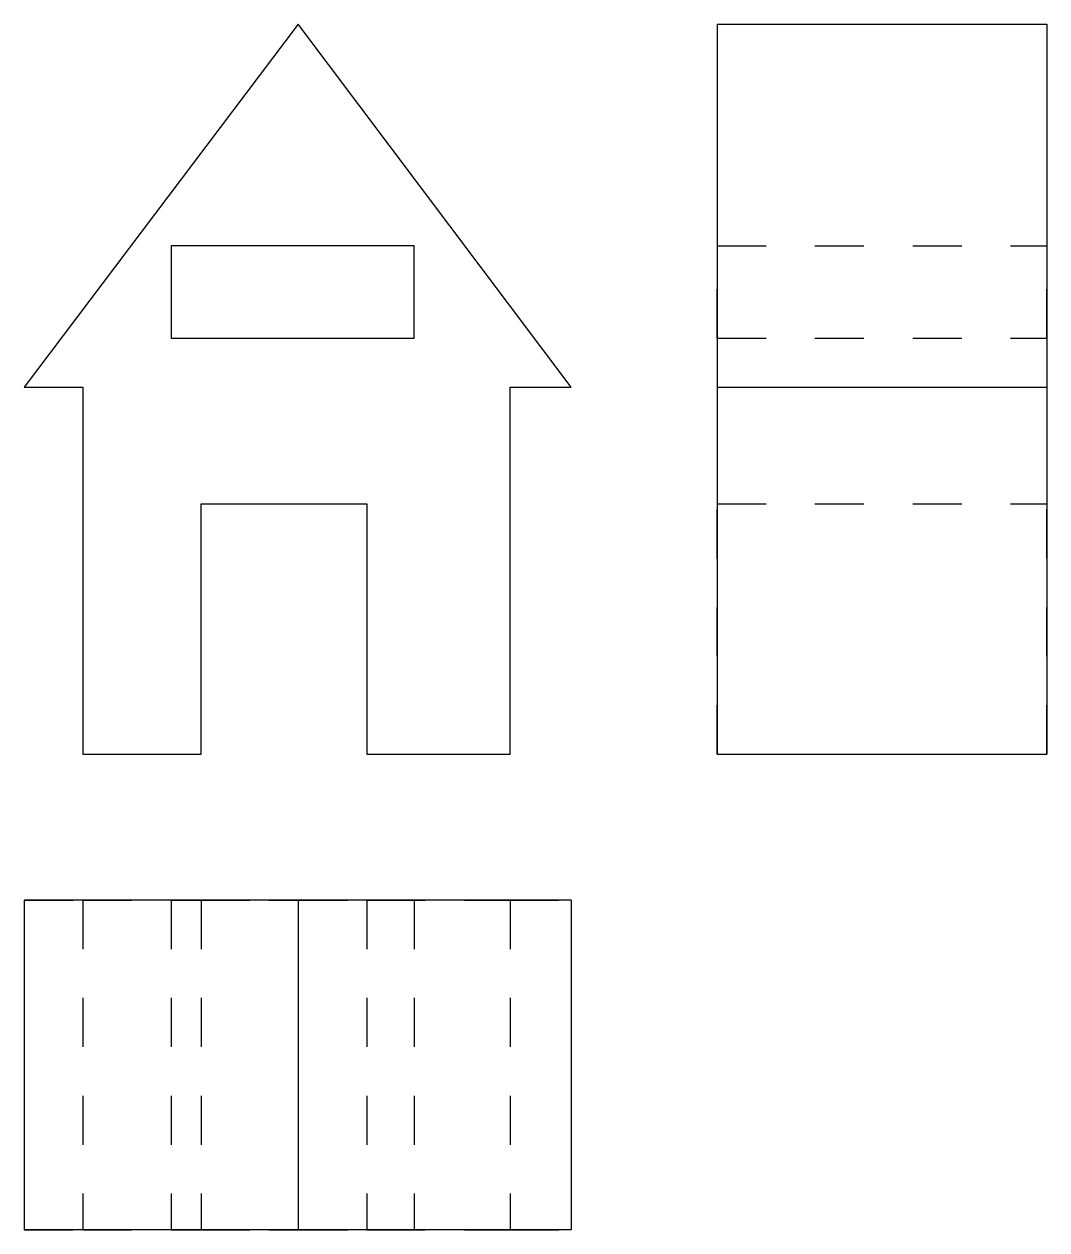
# Model space of a CAD drawing. Extents: x 0 to 2.09, y 0 to 2.46.
import ezdxf

# ---------------------------------------------------------------- set-up
doc = ezdxf.new("R2010")
doc.units = 0
doc.linetypes.add('HIDDEN', pattern=[0.074618, 0.04977, -0.024848])
for name, color, linetype in [('FRONT', 7, 'CONTINUOUS'), ('LEFT', 7, 'CONTINUOUS'), ('LEFT_HID', 7, 'HIDDEN'), ('TOP', 7, 'CONTINUOUS'), ('TOP_HID', 7, 'HIDDEN')]:
    doc.layers.add(name, color=color, linetype=linetype)

msp = doc.modelspace()

# ---------------------------------------------------------------- linework, layer by layer
at = {"layer": 'FRONT'}
for p, q in [((0.560272, 2.464929), (0, 1.722569)), ((1.117997, 1.722569), (0.560272, 2.464929)), ((0.797114, 2.011618), (0.300509, 2.011618)), ((0.300509, 2.011618), (0.300509, 1.823163)), ((0.797114, 1.823163), (0.797114, 2.011618)), ((0.300509, 1.823163), (0.797114, 1.823163)), ((0, 1.722569), (0.119694, 1.722569)), ((0.119694, 1.722569), (0.119694, 0.972569)), ((0.993209, 1.722569), (1.117997, 1.722569)), ((0.993209, 0.972569), (0.993209, 1.722569)), ((0.36163, 0.972569), (0.36163, 1.484454)), ((0.36163, 1.484454), (0.700339, 1.484454)), ((0.700339, 1.484454), (0.700339, 0.972569)), ((0.119694, 0.972569), (0.36163, 0.972569)), ((0.700339, 0.972569), (0.993209, 0.972569))]:
    msp.add_line(p, q, dxfattribs=at)
at = {"layer": 'LEFT'}
for p, q in [((1.416469, 2.464929), (2.090566, 2.464929)), ((1.416469, 2.464929), (1.416469, 1.722569)), ((2.090566, 2.464929), (2.090566, 1.722569)), ((1.416469, 1.722569), (2.090566, 1.722569)), ((1.416469, 1.722569), (1.416469, 0.972569)), ((2.090566, 1.722569), (2.090566, 0.972569)), ((1.416469, 0.972569), (2.090566, 0.972569))]:
    msp.add_line(p, q, dxfattribs=at)
at = {"layer": 'LEFT_HID', "linetype": 'HIDDEN'}
for p, q in [((1.416469, 1.823163), (1.416469, 2.011618)), ((1.416469, 2.011618), (1.416469, 1.823163)), ((1.416469, 2.011618), (2.090566, 2.011618)), ((1.416469, 2.011618), (2.090566, 2.011618)), ((2.090566, 1.823163), (2.090566, 2.011618)), ((2.090566, 2.011618), (2.090566, 1.823163)), ((1.416469, 1.823163), (2.090566, 1.823163)), ((1.416469, 1.823163), (2.090566, 1.823163)), ((1.416469, 0.972569), (1.416469, 1.484454)), ((1.416469, 1.484454), (1.416469, 0.972569)), ((1.416469, 1.484454), (2.090566, 1.484454)), ((1.416469, 1.484454), (2.090566, 1.484454)), ((2.090566, 0.972569), (2.090566, 1.484454)), ((2.090566, 1.484454), (2.090566, 0.972569))]:
    msp.add_line(p, q, dxfattribs=at)
at = {"layer": 'TOP'}
for p, q in [((0, 0.674097), (0, 0)), ((0.560272, 0.674097), (0, 0.674097)), ((0.560272, 0.674097), (0.560272, 0)), ((1.117997, 0.674097), (0.560272, 0.674097)), ((1.117997, 0.674097), (1.117997, 0)), ((0.560272, 0), (0, 0)), ((1.117997, 0), (0.560272, 0))]:
    msp.add_line(p, q, dxfattribs=at)
at = {"layer": 'TOP_HID', "linetype": 'HIDDEN'}
for p, q in [((0, 0.674097), (0.119694, 0.674097)), ((0.119694, 0.674097), (0.119694, 0)), ((0.119694, 0.674097), (0.119694, 0)), ((0.119694, 0.674097), (0.993209, 0.674097)), ((0.119694, 0.674097), (0.36163, 0.674097)), ((0.300509, 0.674097), (0.797114, 0.674097)), ((0.797114, 0.674097), (0.300509, 0.674097)), ((0.300509, 0.674097), (0.300509, 0)), ((0.300509, 0.674097), (0.300509, 0)), ((0.36163, 0.674097), (0.36163, 0)), ((0.36163, 0.674097), (0.700339, 0.674097)), ((0.36163, 0.674097), (0.36163, 0)), ((0.700339, 0.674097), (0.993209, 0.674097)), ((0.700339, 0.674097), (0.700339, 0)), ((0.700339, 0.674097), (0.700339, 0)), ((0.797114, 0.674097), (0.797114, 0)), ((0.797114, 0.674097), (0.797114, 0)), ((0.993209, 0.674097), (1.117997, 0.674097)), ((0.993209, 0.674097), (0.993209, 0)), ((0.993209, 0.674097), (0.993209, 0)), ((0, 0), (0.119694, 0)), ((0.119694, 0), (0.993209, 0)), ((0.119694, 0), (0.36163, 0)), ((0.300509, 0), (0.797114, 0)), ((0.797114, 0), (0.300509, 0)), ((0.36163, 0), (0.700339, 0)), ((0.700339, 0), (0.993209, 0)), ((0.993209, 0), (1.117997, 0))]:
    msp.add_line(p, q, dxfattribs=at)

doc.saveas('drawing.dxf')
